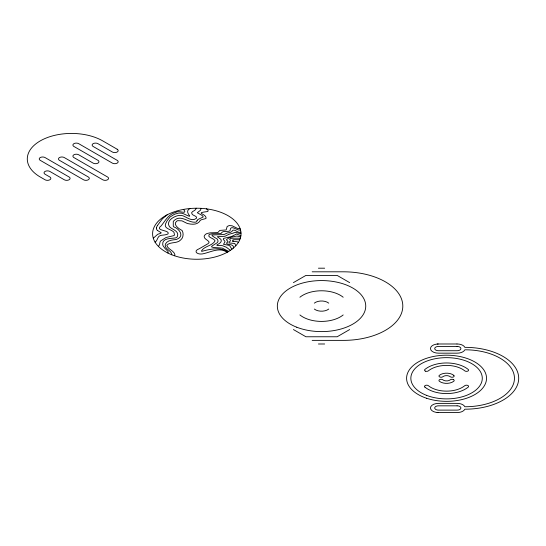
<?xml version="1.0" encoding="UTF-8"?>
<svg xmlns="http://www.w3.org/2000/svg" width="546" height="546" viewBox="0 0 546 546"><rect width="100%" height="100%" fill="white"/><g stroke="black" fill="none" stroke-linecap="round" stroke-linejoin="round"><path stroke-width="0.82" d="M201.112 208.34L200.45 210.258L197.304 212.735L201.938 215.342L203.126 216.598A2.157 1.249 0 0 1 203.064 217.083L198.273 219.335A4.423 2.553 0 0 0 197.113 220.461M196.205 208.224C196.314 211.104 189.517 211.322 192.185 214.244C193.127 215.69 197.57 216.168 196.492 218.229C192.212 221.853 187.251 217.533 183.176 215.882A6.395 3.692 0 0 0 181.368 215.513A6.723 3.883 0 0 0 178.795 215.513A6.456 3.726 0 0 0 176.965 215.895C172.461 217.288 166.127 221.26 169.417 226.672C172.297 229.75 179.47 230.876 177.368 236.555A3.617 2.088 0 0 1 176.945 237.1L176.481 237.455A4.839 2.791 0 0 1 175.566 237.913C171.253 238.622 162.237 237.838 162.701 244.355A13.95 8.053 0 0 0 163.186 245.973L165.083 248.526A36.998 21.362 0 0 0 166.55 249.952L167.895 251.324A4.232 2.443 0 0 1 168.1 252.552L167.902 253.044M156.443 227.969L156.695 227.006A27.648 15.964 0 0 1 157.357 225.648M197.12 220.468L196.656 221.601A2.471 1.426 0 0 1 196.034 222.092C188.602 223.491 180.808 213.568 173.724 220.898A3.842 2.218 0 0 0 173.287 221.492L173.273 226.071A5.296 3.058 0 0 0 173.792 226.877C179.388 228.774 184.807 236.268 176.829 239.264A4.054 2.341 0 0 1 175.798 239.578C172.079 239.96 167.172 240.349 165.356 244.158C163.943 249.256 171.656 250.136 171.833 254.798M174.495 255.767L174.952 254.873C174.044 250.443 167.881 249.508 166.769 245.27C170.188 241.509 177.054 243.932 180.753 239.871C183.395 237.735 183.79 233.272 182.084 230.487C178.856 228.856 172.113 224.276 177.15 220.864A2.805 1.618 0 0 1 177.907 220.68L181.961 220.843L186.548 223.123A8.593 4.962 0 0 0 188.534 223.737C192.793 224.638 197.959 224.747 200.218 220.475A9.794 5.658 0 0 1 201.515 219.704L205.398 218.673A2.136 1.235 0 0 0 206.081 218.277C206.388 213.418 193.932 213.206 207.473 211.568A1.461 0.839 0 0 0 207.965 211.261L208.087 210.176L206.388 208.825M232.999 240.909L232.787 241.366L237.1 241.714A2.607 1.508 0 0 1 237.776 242.028L238.309 242.54M157.35 225.648L161.95 219.383A36.391 21.014 0 0 1 163.111 218.209L167.247 214.769M232.739 241.216L233.012 240.533A6.334 3.658 0 0 0 232.849 240.342L232.773 239.933L233.708 239.728A11.63 6.716 0 0 1 234.739 239.701L239.796 239.694M158.422 246.389L159.466 244.82L160.087 241.892A8.968 5.18 0 0 1 160.749 240.895L165.772 237.66A10.19 5.883 0 0 1 167.185 237.223L173.86 235.626A2.983 1.72 0 0 0 174.447 234.992L174.065 232.61A12.476 7.2 0 0 0 173.314 231.627C169.724 228.699 162.346 228.399 166.482 221.983A22.755 13.138 0 0 1 166.933 221.014L170.018 217.015L173.84 214.639A27.457 15.854 0 0 1 175.443 213.957L178.597 213.104L181.409 213.172A7.589 4.382 0 0 1 183.006 213.534C197.898 220.427 181.927 212.367 190.151 208.511M155.084 242.165C157.78 240.609 157.241 236.411 160.415 235.503C162.885 234.889 165.595 235.183 167.922 233.975C170.591 229.9 154.068 231.04 161.138 225.901C165.342 220.72 168.496 214.093 175.792 212.428C178.228 209.794 188.329 215.267 183.579 209.391M227.273 242.335L227.982 241.516L226.563 239.926A2.041 1.181 0 0 1 226.59 239.51L229.313 237.66A3.754 2.164 0 0 1 230.269 237.414L236.766 236.049L240.704 236.766M226.911 242.547C224.665 245.413 235.155 243.168 233.251 248.184M293.414 282.63L305.917 275.416L337.169 275.416L349.672 282.63M349.672 329.552L337.169 336.766L305.917 336.766L293.414 329.552M233.558 232.924L235.415 232.343L241.011 233.79A44.206 25.519 0 0 1 174.706 255.842A44.206 25.519 0 0 1 174.706 211.643A44.206 25.519 0 0 1 241.011 233.743M233.197 233.128L229.04 234.268L225.402 236.063A3.706 2.143 0 0 1 224.413 236.295L217.26 236.725L220.536 239.018A2.805 1.618 0 0 1 220.884 239.455C223.614 244.178 210.435 245.604 220.98 245.516A6.723 3.883 0 0 1 222.713 245.775L226.365 247.242L230.385 250.341M240.336 238.199L233.79 238.199A20.291 11.712 0 0 0 232.487 238.227L231.156 238.356A3.215 1.856 0 0 0 230.549 238.506L229.695 239.011A0.785 0.457 0 0 0 229.654 239.223L229.948 239.646A9.719 5.61 0 0 1 230.105 239.81L230.2 239.933A2.737 1.577 0 0 1 230.139 241.202L229.607 241.714A10.749 6.204 0 0 0 229.395 241.898L229.211 242.083A2.191 1.263 0 0 0 229.04 242.335L229.047 242.765A0.86 0.498 0 0 0 229.265 242.963L234.568 243.461A1.256 0.723 0 0 1 234.882 243.653L235.565 245.181A23.307 13.452 0 0 0 235.797 245.768M318.414 268.195L324.665 268.195M312.162 271.806L343.42 271.806A59.384 34.289 0 0 1 402.805 306.088A59.384 34.289 0 0 1 343.42 340.376L312.162 340.376M318.414 343.987L324.665 343.987M437.189 343.987L438.226 343.987M437.189 412.558L437.94 412.558M240.922 232.077C237.988 233.893 233.831 227.566 232.132 231.135A3.385 1.952 0 0 1 231.743 231.613L229.941 232.548L227.723 232.869A2.116 1.222 0 0 0 227.15 233.019L224.447 234.35A3.453 1.993 0 0 1 223.526 234.568L211.868 234.998L212.537 236.084L217.438 239.209L218.1 241.195L217.308 242.656L211.95 246.055L211.52 246.833L213.329 247.481L222.167 248.068L228.726 251.399M240.561 230.105C237.264 231.054 230.344 223.915 230.119 230.419A1.959 1.133 0 0 1 229.886 230.726L229.77 230.828A2.443 1.413 0 0 1 228.658 231.299L223.887 231.559A3.344 1.931 0 0 0 222.986 231.797A3.515 2.027 0 0 0 222.072 232.289A3.058 1.768 0 0 0 221.662 232.732L221.28 233.285A1.304 0.751 0 0 1 220.7 233.592L212.066 233.825L209.719 234.33A4.484 2.587 0 0 0 208.981 234.753C207.268 237.756 214.203 238.131 215.069 240.82C212.619 245.85 204.061 246.089 201.44 251.017A0.976 0.56 0 0 0 201.89 251.351C210.121 249.072 220.018 246.812 227.914 251.87M240.179 228.808L237.483 228.385L232.084 225.778L229.177 225.559L227.163 226.481L226.167 229.948L219.813 230.419L217.806 232.589L210.012 232.849L207.098 233.504A7.016 4.054 0 0 0 205.276 234.575L204.436 235.613A5.999 3.46 0 0 0 204.204 236.78C204.081 239.714 211.998 241.312 207.985 243.707L199.433 248.642C192.745 251.051 197.12 254.661 202.047 253.972C210.299 252.586 219.028 246.69 227.163 252.293M240.882 235.708L236.548 233.995L231.511 236.527L223.669 238.397L223.239 239.264L224.87 241.277A4.423 2.553 0 0 1 224.843 242.151L223.485 244.301L228.167 245.161A4.464 2.58 0 0 1 229.743 245.796L231.913 249.256M157.692 230.583L161.179 232.739A0.976 0.566 0 0 1 161.097 232.978L160.067 233.552A7.18 4.143 0 0 1 159.514 233.722L158.476 234.016A4.307 2.484 0 0 0 157.541 234.432L155.173 236.568A29.47 17.015 0 0 1 153.269 238.138M328.753 309.043A8.838 5.105 0 0 1 314.325 309.043M314.325 303.139A8.838 5.105 0 0 1 328.753 303.139M343.188 314.94A26.522 15.315 0 0 1 299.897 314.94M299.897 297.242A26.522 15.315 0 0 1 343.188 297.242M157.617 230.617A6.463 3.733 0 0 1 156.531 227.975M457.091 346.437L438.527 346.437A3.72 2.143 0 0 0 434.712 348.58A3.72 2.143 0 0 0 438.527 350.723L457.091 350.723A3.72 2.143 0 0 0 460.899 348.58A3.72 2.143 0 0 0 457.091 346.437M457.091 405.828L438.527 405.828A3.72 2.143 0 0 0 434.712 407.971A3.72 2.143 0 0 0 438.527 410.114L457.091 410.114A3.72 2.143 0 0 0 460.899 407.971A3.72 2.143 0 0 0 457.091 405.828M456.982 343.987L438.629 343.987A7.958 4.593 0 0 0 430.473 348.58A7.958 4.593 0 0 0 438.629 353.173L456.982 353.173A7.958 4.593 0 0 0 464.858 349.802A49.311 28.474 0 0 1 514.455 378.276A49.311 28.474 0 0 1 464.858 406.743A7.958 4.593 0 0 0 456.982 403.378L438.629 403.378A7.958 4.593 0 0 0 430.473 407.971A7.958 4.593 0 0 0 438.629 412.564L456.982 412.564A7.958 4.593 0 0 0 464.858 409.193A53.556 30.924 0 0 0 518.7 378.276A53.556 30.924 0 0 0 464.858 347.352A7.958 4.593 0 0 0 456.982 343.987M117.178 149.235L102.75 140.902A44.206 25.519 0 0 0 40.24 140.902A44.206 25.519 0 0 0 40.24 176.993L45.045 179.77A3.399 1.966 0 0 0 49.857 179.77A3.399 1.966 0 0 0 49.857 176.993L45.045 174.222A3.399 1.966 0 0 1 45.045 171.444A3.399 1.966 0 0 1 49.857 171.444L64.285 179.77A3.399 1.966 0 0 0 69.089 179.77A3.399 1.966 0 0 0 69.089 176.993L40.24 160.34A3.399 1.966 0 0 1 40.24 157.562A3.399 1.966 0 0 1 45.045 157.562L83.518 179.77A3.399 1.966 0 0 0 88.322 179.77A3.399 1.966 0 0 0 88.322 176.993L59.473 160.34A3.399 1.966 0 0 1 59.473 157.562A3.399 1.966 0 0 1 64.285 157.562L102.75 179.77A3.399 1.966 0 0 0 107.562 179.77A3.399 1.966 0 0 0 107.562 176.993L73.901 157.562A3.399 1.966 0 0 1 73.901 154.784A3.399 1.966 0 0 1 78.706 154.784L93.134 163.118A3.399 1.966 0 0 0 97.946 163.118A3.399 1.966 0 0 0 97.946 160.34L73.901 146.458A3.399 1.966 0 0 1 73.901 143.68A3.399 1.966 0 0 1 78.706 143.68L112.367 163.118A3.399 1.966 0 0 0 117.178 163.118A3.399 1.966 0 0 0 117.178 160.34L93.134 146.458A3.399 1.966 0 0 1 93.134 143.68A3.399 1.966 0 0 1 97.946 143.68L112.367 152.013A3.399 1.966 0 0 0 117.178 152.013A3.399 1.966 0 0 0 117.178 149.235M425.43 371.13A2.123 1.222 0 0 0 428.385 370.836A22.277 12.865 0 0 1 464.748 370.836A2.123 1.222 0 0 0 467.704 371.13A2.123 1.222 0 0 0 468.209 369.424A26.522 15.315 0 0 0 424.925 369.424A2.123 1.222 0 0 0 425.43 371.13M424.925 387.121A26.522 15.315 0 0 0 468.209 387.121A2.123 1.222 0 0 0 467.704 385.415A2.123 1.222 0 0 0 464.748 385.708A22.277 12.865 0 0 1 428.385 385.708A2.123 1.222 0 0 0 425.43 385.415A2.123 1.222 0 0 0 424.925 387.121M453.276 379.511A2.123 1.222 0 0 0 450.313 379.804A4.6 2.655 0 0 1 442.813 379.804A2.123 1.222 0 0 0 439.858 379.511A2.123 1.222 0 0 0 439.353 381.224A8.838 5.105 0 0 0 453.781 381.224A2.123 1.222 0 0 0 453.276 379.511M453.781 375.32A8.838 5.105 0 0 0 439.353 375.32A2.123 1.222 0 0 0 439.858 377.027A2.123 1.222 0 0 0 442.813 376.74A4.6 2.655 0 0 1 450.313 376.74A2.123 1.222 0 0 0 453.276 377.027A2.123 1.222 0 0 0 453.781 375.32M426.549 395.345A35.715 20.618 0 0 0 482.193 379.743A35.715 20.618 0 0 0 430.958 359.725A35.715 20.618 0 0 0 426.549 395.345M426.583 398.252A39.96 23.068 0 0 0 486.527 378.269A39.96 23.068 0 0 0 426.583 358.292A39.96 23.068 0 0 0 426.583 398.252M296.765 327.225A44.206 25.519 0 0 0 365.629 307.91A44.206 25.519 0 0 0 302.225 283.135A44.206 25.519 0 0 0 296.765 327.225"/></g></svg>
